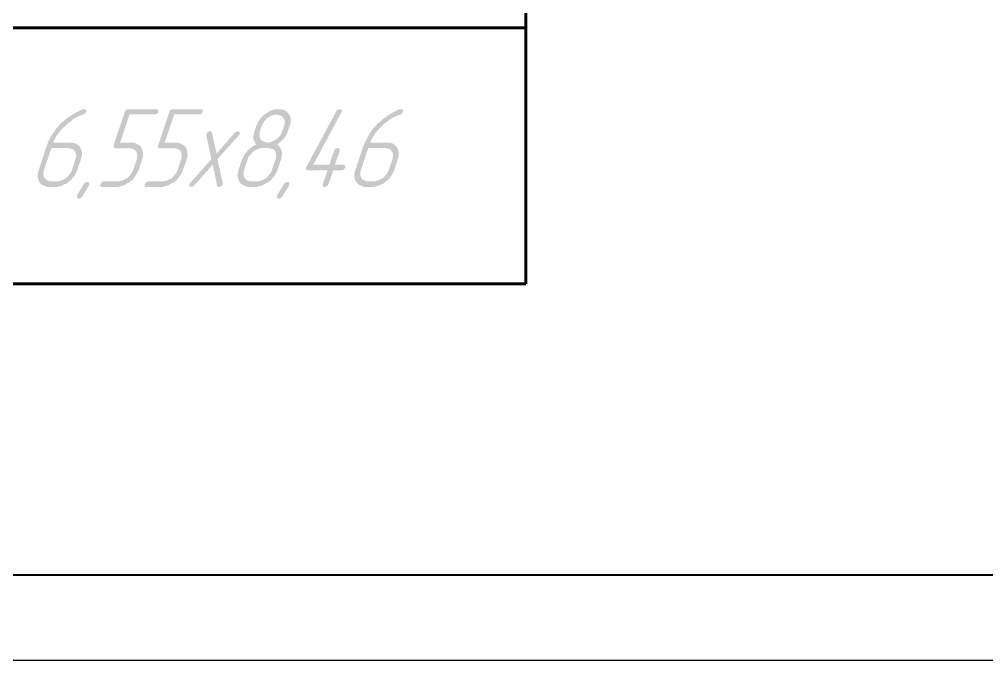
# Model space of a CAD drawing. Extents: x 346 to 4955, y 45 to 639.
# Drawn here: x 1552.7 to 1609.2, y 44.8 to 82.3 of the extents above; entities that cross this region are included whole.
import ezdxf

# ---------------------------------------------------------------- set-up
doc = ezdxf.new("R2010")
doc.units = 0
doc.header["$MEASUREMENT"] = 0
for name, color, linetype in [('KONTUR', 7, 'CONTINUOUS'), ('PDF _Геометрия', 7, 'CONTINUOUS'), ('PDF _Сплошная заливка', 7, 'CONTINUOUS')]:
    doc.layers.add(name, color=color, linetype=linetype)
doc.layers.add('Основная', color=7, linetype='CONTINUOUS', lineweight=40)

msp = doc.modelspace()

# ---------------------------------------------------------------- hatches: boundary and pattern name
at = {"layer": 'PDF _Сплошная заливка', "transparency": 33554559}
h = msp.add_hatch(color=256, dxfattribs=at)
h.paths.add_polyline_path([(1555.535, 74.766), (1554.573, 74.766), (1554.118, 73.45), (1554.118, 73.45), (1554.118, 73.399), (1554.118, 73.348), (1554.092, 73.298), (1554.092, 73.222), (1554.118, 73.146), (1554.118, 73.07), (1554.168, 72.994), (1554.168, 72.994), (1554.194, 72.969), (1554.219, 72.943), (1554.27, 72.893), (1554.32, 72.867), (1554.396, 72.842), (1554.472, 72.817), (1554.548, 72.817), (1554.928, 72.817), (1554.978, 72.817), (1555.054, 72.842), (1555.13, 72.842), (1555.206, 72.893), (1555.307, 72.943), (1555.408, 72.994), (1555.408, 72.994), (1555.434, 73.019), (1555.484, 73.07), (1555.535, 73.121), (1555.611, 73.197), (1555.661, 73.273), (1555.712, 73.348), (1555.763, 73.45), (1555.965, 74.108), (1555.991, 74.108), (1555.991, 74.159), (1555.991, 74.209), (1556.016, 74.26), (1556.016, 74.336), (1555.991, 74.412), (1555.991, 74.488), (1555.94, 74.564), (1555.94, 74.564), (1555.915, 74.589), (1555.889, 74.64), (1555.839, 74.665), (1555.788, 74.69), (1555.712, 74.715), (1555.636, 74.741)], flags=0)
h.paths.add_polyline_path([(1556.522, 77.019), (1556.547, 76.994), (1556.573, 76.969), (1556.598, 76.969), (1556.598, 76.943), (1556.598, 76.893), (1556.573, 76.867), (1556.573, 76.842), (1556.573, 76.842), (1556.547, 76.817), (1556.547, 76.791), (1556.522, 76.766), (1556.522, 76.766), (1556.471, 76.741), (1556.421, 76.715), (1556.345, 76.69), (1556.269, 76.665), (1556.117, 76.589), (1556.117, 76.589), (1556.092, 76.563), (1556.066, 76.563), (1556.016, 76.538), (1555.965, 76.513), (1555.915, 76.488), (1555.813, 76.412), (1555.788, 76.412), (1555.763, 76.386), (1555.712, 76.336), (1555.661, 76.285), (1555.56, 76.234), (1555.484, 76.158), (1555.383, 76.057), (1555.282, 75.956), (1555.257, 75.956), (1555.231, 75.931), (1555.206, 75.905), (1555.155, 75.829), (1555.105, 75.779), (1555.054, 75.703), (1554.978, 75.627), (1554.902, 75.526), (1554.902, 75.526), (1554.877, 75.5), (1554.852, 75.45), (1554.826, 75.374), (1554.776, 75.323), (1554.75, 75.247), (1554.7, 75.171), (1554.674, 75.07), (1555.687, 75.07), (1555.712, 75.07), (1555.788, 75.07), (1555.889, 75.045), (1555.965, 75.019), (1556.066, 74.969), (1556.168, 74.893), (1556.218, 74.842), (1556.244, 74.791), (1556.244, 74.791), (1556.269, 74.741), (1556.294, 74.69), (1556.32, 74.614), (1556.345, 74.513), (1556.345, 74.386), (1556.345, 74.26), (1556.32, 74.184), (1556.294, 74.108), (1556.066, 73.45), (1556.066, 73.45), (1556.066, 73.424), (1556.066, 73.424), (1556.041, 73.399), (1556.016, 73.323), (1555.965, 73.222), (1555.889, 73.095), (1555.788, 72.994), (1555.687, 72.867), (1555.56, 72.766), (1555.535, 72.766), (1555.535, 72.741), (1555.51, 72.741), (1555.484, 72.716), (1555.459, 72.69), (1555.408, 72.665), (1555.307, 72.64), (1555.206, 72.564), (1555.079, 72.538), (1554.928, 72.488), (1554.852, 72.488), (1554.776, 72.488), (1554.421, 72.488), (1554.396, 72.488), (1554.32, 72.488), (1554.244, 72.513), (1554.143, 72.564), (1554.042, 72.589), (1553.941, 72.665), (1553.915, 72.716), (1553.865, 72.766), (1553.865, 72.766), (1553.865, 72.766), (1553.839, 72.817), (1553.814, 72.867), (1553.789, 72.969), (1553.763, 73.045), (1553.763, 73.171), (1553.763, 73.247), (1553.763, 73.298), (1553.789, 73.374), (1553.814, 73.45), (1554.295, 74.893), (1554.295, 74.918), (1554.32, 74.943), (1554.32, 74.969), (1554.345, 75.019), (1554.371, 75.07), (1554.396, 75.146), (1554.421, 75.222), (1554.472, 75.298), (1554.523, 75.399), (1554.573, 75.5), (1554.649, 75.602), (1554.725, 75.703), (1554.801, 75.829), (1554.877, 75.931), (1554.978, 76.032), (1555.054, 76.133), (1555.079, 76.158), (1555.079, 76.158), (1555.13, 76.209), (1555.155, 76.234), (1555.231, 76.285), (1555.282, 76.336), (1555.358, 76.412), (1555.459, 76.488), (1555.535, 76.538), (1555.661, 76.614), (1555.763, 76.69), (1555.889, 76.766), (1556.016, 76.842), (1556.142, 76.893), (1556.269, 76.969), (1556.421, 77.019), (1556.497, 77.019), (1556.497, 77.019)], flags=0)
for points in [[(1560.748, 77.019), (1560.774, 77.019), (1560.799, 76.969), (1560.799, 76.969), (1560.799, 76.943), (1560.824, 76.918), (1560.799, 76.867), (1560.799, 76.867), (1560.799, 76.842), (1560.774, 76.791), (1560.723, 76.766), (1560.723, 76.766), (1560.698, 76.741), (1560.647, 76.715), (1560.597, 76.715), (1559.129, 76.715), (1558.572, 75.07), (1559.255, 75.07), (1559.281, 75.07), (1559.356, 75.07), (1559.458, 75.045), (1559.534, 74.994), (1559.635, 74.943), (1559.736, 74.893), (1559.787, 74.842), (1559.812, 74.791), (1559.812, 74.766), (1559.837, 74.741), (1559.863, 74.665), (1559.888, 74.589), (1559.913, 74.488), (1559.913, 74.386), (1559.913, 74.234), (1559.888, 74.159), (1559.863, 74.108), (1559.66, 73.45), (1559.66, 73.45), (1559.635, 73.424), (1559.635, 73.424), (1559.635, 73.399), (1559.584, 73.323), (1559.534, 73.222), (1559.458, 73.121), (1559.382, 72.994), (1559.255, 72.867), (1559.129, 72.766), (1559.129, 72.766), (1559.103, 72.766), (1559.103, 72.741), (1559.078, 72.716), (1559.027, 72.716), (1558.977, 72.69), (1558.901, 72.64), (1558.774, 72.564), (1558.648, 72.538), (1558.496, 72.488), (1558.42, 72.488), (1558.344, 72.488), (1557.534, 72.488), (1557.484, 72.488), (1557.458, 72.513), (1557.433, 72.538), (1557.433, 72.538), (1557.408, 72.564), (1557.408, 72.589), (1557.433, 72.64), (1557.433, 72.665), (1557.433, 72.665), (1557.458, 72.69), (1557.509, 72.741), (1557.509, 72.766), (1557.534, 72.766), (1557.585, 72.792), (1557.635, 72.817), (1558.496, 72.817), (1558.547, 72.817), (1558.623, 72.842), (1558.698, 72.842), (1558.8, 72.893), (1558.876, 72.943), (1558.977, 72.994), (1559.002, 72.994), (1559.027, 73.019), (1559.078, 73.07), (1559.129, 73.121), (1559.179, 73.197), (1559.23, 73.273), (1559.281, 73.348), (1559.331, 73.45), (1559.559, 74.108), (1559.559, 74.108), (1559.559, 74.159), (1559.559, 74.209), (1559.584, 74.26), (1559.584, 74.336), (1559.559, 74.412), (1559.559, 74.488), (1559.508, 74.564), (1559.508, 74.564), (1559.483, 74.589), (1559.458, 74.614), (1559.407, 74.665), (1559.356, 74.69), (1559.281, 74.715), (1559.205, 74.741), (1559.129, 74.741), (1558.268, 74.741), (1558.268, 74.766), (1558.243, 74.766), (1558.218, 74.791), (1558.192, 74.817), (1558.192, 74.867), (1558.192, 74.918), (1558.85, 76.867), (1558.85, 76.867), (1558.876, 76.893), (1558.876, 76.918), (1558.901, 76.943), (1558.926, 76.969), (1558.977, 76.994), (1559.027, 77.019), (1559.078, 77.019), (1560.723, 77.019)], [(1563.33, 77.019), (1563.355, 77.019), (1563.38, 76.969), (1563.406, 76.969), (1563.406, 76.943), (1563.406, 76.918), (1563.406, 76.867), (1563.406, 76.867), (1563.38, 76.842), (1563.355, 76.791), (1563.33, 76.766), (1563.304, 76.766), (1563.279, 76.741), (1563.254, 76.715), (1563.203, 76.715), (1561.735, 76.715), (1561.179, 75.07), (1561.862, 75.07), (1561.887, 75.07), (1561.963, 75.07), (1562.039, 75.045), (1562.14, 74.994), (1562.242, 74.943), (1562.343, 74.893), (1562.368, 74.842), (1562.419, 74.791), (1562.419, 74.766), (1562.444, 74.741), (1562.469, 74.665), (1562.495, 74.589), (1562.495, 74.488), (1562.52, 74.386), (1562.495, 74.234), (1562.495, 74.159), (1562.469, 74.108), (1562.242, 73.45), (1562.242, 73.45), (1562.242, 73.424), (1562.242, 73.424), (1562.216, 73.399), (1562.191, 73.323), (1562.14, 73.222), (1562.064, 73.121), (1561.963, 72.994), (1561.862, 72.867), (1561.735, 72.766), (1561.71, 72.766), (1561.71, 72.766), (1561.685, 72.741), (1561.659, 72.716), (1561.634, 72.716), (1561.584, 72.69), (1561.482, 72.64), (1561.381, 72.564), (1561.229, 72.538), (1561.103, 72.488), (1561.027, 72.488), (1560.951, 72.488), (1560.116, 72.488), (1560.09, 72.488), (1560.065, 72.513), (1560.014, 72.538), (1560.014, 72.538), (1560.014, 72.564), (1560.014, 72.589), (1560.014, 72.64), (1560.014, 72.665), (1560.04, 72.665), (1560.065, 72.69), (1560.09, 72.741), (1560.116, 72.766), (1560.141, 72.766), (1560.192, 72.792), (1560.242, 72.817), (1561.103, 72.817), (1561.153, 72.817), (1561.229, 72.842), (1561.305, 72.842), (1561.381, 72.893), (1561.482, 72.943), (1561.584, 72.994), (1561.584, 72.994), (1561.609, 73.019), (1561.659, 73.07), (1561.71, 73.121), (1561.761, 73.197), (1561.837, 73.273), (1561.887, 73.348), (1561.938, 73.45), (1562.14, 74.108), (1562.14, 74.108), (1562.166, 74.159), (1562.166, 74.209), (1562.166, 74.26), (1562.166, 74.336), (1562.166, 74.412), (1562.14, 74.488), (1562.115, 74.564), (1562.09, 74.564), (1562.09, 74.589), (1562.064, 74.614), (1562.014, 74.665), (1561.963, 74.69), (1561.887, 74.715), (1561.811, 74.741), (1561.71, 74.741), (1560.875, 74.741), (1560.85, 74.766), (1560.824, 74.766), (1560.799, 74.791), (1560.774, 74.817), (1560.774, 74.867), (1560.799, 74.918), (1561.457, 76.867), (1561.457, 76.867), (1561.457, 76.893), (1561.482, 76.918), (1561.508, 76.943), (1561.533, 76.969), (1561.584, 76.994), (1561.609, 77.019), (1561.685, 77.019), (1563.304, 77.019)], [(1571.454, 77.019), (1571.479, 77.019), (1571.504, 76.994), (1571.504, 76.969), (1571.529, 76.943), (1571.529, 76.918), (1571.529, 76.867), (1571.504, 76.842), (1569.859, 73.779), (1570.796, 73.779), (1571.074, 74.589), (1571.099, 74.589), (1571.099, 74.614), (1571.125, 74.665), (1571.15, 74.69), (1571.175, 74.69), (1571.175, 74.715), (1571.201, 74.741), (1571.251, 74.741), (1571.302, 74.766), (1571.302, 74.766), (1571.327, 74.741), (1571.352, 74.741), (1571.403, 74.715), (1571.403, 74.715), (1571.403, 74.69), (1571.403, 74.64), (1571.403, 74.589), (1571.125, 73.779), (1571.631, 73.779), (1571.656, 73.779), (1571.681, 73.754), (1571.707, 73.728), (1571.707, 73.728), (1571.732, 73.703), (1571.732, 73.652), (1571.732, 73.627), (1571.707, 73.627), (1571.707, 73.602), (1571.681, 73.551), (1571.631, 73.5), (1571.631, 73.5), (1571.605, 73.475), (1571.555, 73.475), (1571.504, 73.45), (1571.023, 73.45), (1570.745, 72.64), (1570.72, 72.64), (1570.72, 72.589), (1570.694, 72.564), (1570.644, 72.513), (1570.644, 72.513), (1570.618, 72.513), (1570.568, 72.488), (1570.517, 72.488), (1570.517, 72.488), (1570.492, 72.488), (1570.467, 72.488), (1570.416, 72.513), (1570.416, 72.513), (1570.416, 72.538), (1570.416, 72.589), (1570.416, 72.64), (1570.694, 73.45), (1569.53, 73.45), (1569.505, 73.475), (1569.48, 73.475), (1569.454, 73.5), (1569.429, 73.5), (1569.429, 73.526), (1569.429, 73.576), (1569.429, 73.627), (1569.454, 73.652), (1571.201, 76.893), (1571.226, 76.918), (1571.226, 76.943), (1571.251, 76.969), (1571.302, 76.994), (1571.403, 77.019), (1571.428, 77.019)], [(1565.481, 75.728), (1565.532, 75.703), (1565.557, 75.677), (1565.557, 75.677), (1565.557, 75.652), (1565.582, 75.627), (1565.557, 75.576), (1565.557, 75.576), (1565.557, 75.551), (1565.532, 75.526), (1565.506, 75.5), (1564.266, 74.108), (1564.57, 72.716), (1564.57, 72.716), (1564.57, 72.69), (1564.57, 72.665), (1564.57, 72.64), (1564.57, 72.64), (1564.545, 72.614), (1564.519, 72.564), (1564.469, 72.538), (1564.469, 72.513), (1564.443, 72.513), (1564.393, 72.488), (1564.342, 72.488), (1564.317, 72.488), (1564.291, 72.488), (1564.266, 72.513), (1564.241, 72.538), (1564.241, 72.564), (1563.988, 73.779), (1562.9, 72.564), (1562.824, 72.513), (1562.722, 72.488), (1562.722, 72.488), (1562.697, 72.488), (1562.646, 72.513), (1562.621, 72.538), (1562.621, 72.538), (1562.621, 72.564), (1562.621, 72.589), (1562.621, 72.64), (1562.621, 72.64), (1562.621, 72.665), (1562.646, 72.69), (1562.672, 72.716), (1563.912, 74.108), (1563.608, 75.5), (1563.608, 75.576), (1563.608, 75.602), (1563.633, 75.602), (1563.659, 75.652), (1563.684, 75.677), (1563.709, 75.677), (1563.735, 75.703), (1563.785, 75.728), (1563.836, 75.728), (1563.861, 75.728), (1563.887, 75.728), (1563.912, 75.703), (1563.937, 75.677), (1563.937, 75.652), (1564.215, 74.437), (1565.278, 75.652), (1565.354, 75.703), (1565.456, 75.728), (1565.456, 75.728)], [(1556.699, 72.766), (1556.724, 72.766), (1556.75, 72.741), (1556.75, 72.741), (1556.775, 72.69), (1556.775, 72.665), (1556.775, 72.64), (1556.775, 72.614), (1556.775, 72.614), (1556.75, 72.564), (1556.37, 71.931), (1556.32, 71.88), (1556.294, 71.855), (1556.269, 71.83), (1556.269, 71.83), (1556.218, 71.804), (1556.193, 71.804), (1556.168, 71.804), (1556.168, 71.804), (1556.117, 71.804), (1556.092, 71.83), (1556.066, 71.855), (1556.066, 71.855), (1556.066, 71.88), (1556.041, 71.931), (1556.066, 71.956), (1556.066, 71.956), (1556.066, 72.007), (1556.446, 72.64), (1556.471, 72.69), (1556.522, 72.716), (1556.547, 72.741), (1556.547, 72.741), (1556.598, 72.766), (1556.623, 72.766), (1556.648, 72.766), (1556.648, 72.766)], [(1568.391, 72.766), (1568.417, 72.766), (1568.442, 72.741), (1568.442, 72.741), (1568.467, 72.69), (1568.467, 72.665), (1568.467, 72.64), (1568.442, 72.614), (1568.442, 72.614), (1568.442, 72.564), (1568.062, 71.931), (1568.012, 71.88), (1567.986, 71.855), (1567.961, 71.83), (1567.936, 71.83), (1567.911, 71.804), (1567.885, 71.804), (1567.86, 71.804), (1567.86, 71.804), (1567.809, 71.804), (1567.784, 71.83), (1567.759, 71.855), (1567.759, 71.855), (1567.733, 71.88), (1567.733, 71.931), (1567.733, 71.956), (1567.733, 71.956), (1567.759, 72.007), (1568.138, 72.64), (1568.164, 72.69), (1568.189, 72.716), (1568.239, 72.741), (1568.239, 72.741), (1568.265, 72.766), (1568.315, 72.766), (1568.341, 72.766), (1568.341, 72.766)]]:
    msp.add_hatch(color=256, dxfattribs=at).paths.add_polyline_path(points)
h = msp.add_hatch(color=256, dxfattribs=at)
h.paths.add_polyline_path([(1567.733, 76.715), (1567.683, 76.715), (1567.632, 76.69), (1567.556, 76.69), (1567.48, 76.665), (1567.404, 76.639), (1567.303, 76.589), (1567.202, 76.513), (1567.177, 76.513), (1567.151, 76.488), (1567.126, 76.462), (1567.075, 76.386), (1566.999, 76.336), (1566.949, 76.234), (1566.898, 76.158), (1566.848, 76.057), (1566.746, 75.728), (1566.746, 75.703), (1566.721, 75.677), (1566.721, 75.627), (1566.721, 75.576), (1566.721, 75.5), (1566.721, 75.424), (1566.746, 75.348), (1566.772, 75.272), (1566.772, 75.272), (1566.797, 75.247), (1566.822, 75.222), (1566.873, 75.171), (1566.923, 75.146), (1566.999, 75.121), (1567.075, 75.095), (1567.177, 75.07), (1567.227, 75.07), (1567.278, 75.095), (1567.354, 75.095), (1567.43, 75.121), (1567.506, 75.171), (1567.607, 75.196), (1567.708, 75.272), (1567.708, 75.272), (1567.733, 75.298), (1567.784, 75.323), (1567.835, 75.399), (1567.911, 75.45), (1567.961, 75.551), (1568.012, 75.627), (1568.037, 75.728), (1568.164, 76.057), (1568.164, 76.057), (1568.164, 76.108), (1568.189, 76.158), (1568.189, 76.209), (1568.189, 76.285), (1568.189, 76.361), (1568.164, 76.437), (1568.113, 76.513), (1568.113, 76.513), (1568.088, 76.538), (1568.062, 76.589), (1568.037, 76.614), (1567.986, 76.639), (1567.911, 76.665), (1567.835, 76.69)], flags=0)
h.paths.add_polyline_path([(1567.227, 74.766), (1566.848, 74.766), (1566.797, 74.741), (1566.746, 74.741), (1566.67, 74.715), (1566.569, 74.665), (1566.468, 74.64), (1566.367, 74.564), (1566.367, 74.564), (1566.341, 74.538), (1566.291, 74.488), (1566.24, 74.437), (1566.19, 74.361), (1566.114, 74.285), (1566.063, 74.209), (1566.038, 74.108), (1565.81, 73.45), (1565.81, 73.45), (1565.81, 73.399), (1565.785, 73.348), (1565.785, 73.298), (1565.785, 73.222), (1565.785, 73.146), (1565.81, 73.07), (1565.861, 72.994), (1565.861, 72.994), (1565.886, 72.969), (1565.911, 72.943), (1565.936, 72.893), (1566.012, 72.867), (1566.063, 72.842), (1566.139, 72.817), (1566.24, 72.817), (1566.62, 72.817), (1566.67, 72.817), (1566.746, 72.842), (1566.822, 72.842), (1566.898, 72.893), (1566.999, 72.943), (1567.101, 72.994), (1567.101, 72.994), (1567.126, 73.019), (1567.177, 73.07), (1567.227, 73.121), (1567.278, 73.197), (1567.354, 73.273), (1567.404, 73.348), (1567.43, 73.45), (1567.657, 74.108), (1567.657, 74.108), (1567.683, 74.159), (1567.683, 74.209), (1567.683, 74.26), (1567.683, 74.336), (1567.683, 74.412), (1567.657, 74.488), (1567.632, 74.564), (1567.632, 74.564), (1567.607, 74.589), (1567.582, 74.64), (1567.531, 74.665), (1567.48, 74.69), (1567.404, 74.715), (1567.328, 74.741)], flags=0)
h.paths.add_polyline_path([(1567.911, 77.019), (1567.986, 77.019), (1568.062, 76.994), (1568.164, 76.969), (1568.265, 76.918), (1568.341, 76.842), (1568.391, 76.791), (1568.442, 76.741), (1568.442, 76.741), (1568.442, 76.715), (1568.467, 76.69), (1568.493, 76.665), (1568.493, 76.614), (1568.518, 76.563), (1568.543, 76.488), (1568.543, 76.437), (1568.543, 76.26), (1568.518, 76.158), (1568.493, 76.057), (1568.366, 75.728), (1568.366, 75.703), (1568.366, 75.677), (1568.341, 75.652), (1568.315, 75.576), (1568.29, 75.526), (1568.239, 75.45), (1568.189, 75.374), (1568.138, 75.298), (1568.138, 75.298), (1568.113, 75.272), (1568.088, 75.247), (1568.037, 75.196), (1567.986, 75.146), (1567.911, 75.095), (1567.835, 75.019), (1567.759, 74.969), (1567.759, 74.969), (1567.784, 74.943), (1567.809, 74.918), (1567.86, 74.893), (1567.885, 74.842), (1567.936, 74.766), (1567.961, 74.69), (1568.012, 74.614), (1568.012, 74.614), (1568.012, 74.589), (1568.012, 74.538), (1568.037, 74.462), (1568.037, 74.386), (1568.012, 74.31), (1568.012, 74.209), (1567.986, 74.108), (1567.759, 73.45), (1567.759, 73.45), (1567.759, 73.424), (1567.759, 73.424), (1567.733, 73.399), (1567.708, 73.323), (1567.657, 73.222), (1567.582, 73.121), (1567.48, 72.994), (1567.379, 72.867), (1567.227, 72.766), (1567.227, 72.766), (1567.227, 72.766), (1567.202, 72.741), (1567.177, 72.716), (1567.151, 72.716), (1567.101, 72.69), (1566.999, 72.64), (1566.873, 72.564), (1566.746, 72.538), (1566.595, 72.488), (1566.544, 72.488), (1566.468, 72.488), (1566.088, 72.488), (1566.063, 72.488), (1566.012, 72.488), (1565.911, 72.513), (1565.835, 72.564), (1565.734, 72.589), (1565.633, 72.665), (1565.582, 72.716), (1565.557, 72.766), (1565.557, 72.766), (1565.557, 72.766), (1565.532, 72.817), (1565.506, 72.867), (1565.481, 72.969), (1565.456, 73.045), (1565.43, 73.171), (1565.456, 73.247), (1565.456, 73.298), (1565.481, 73.374), (1565.481, 73.45), (1565.709, 74.108), (1565.709, 74.108), (1565.734, 74.159), (1565.759, 74.209), (1565.785, 74.26), (1565.81, 74.336), (1565.861, 74.412), (1565.936, 74.488), (1566.012, 74.589), (1566.012, 74.589), (1566.038, 74.614), (1566.088, 74.665), (1566.139, 74.715), (1566.215, 74.766), (1566.316, 74.842), (1566.417, 74.918), (1566.519, 74.969), (1566.519, 74.969), (1566.493, 74.994), (1566.493, 75.019), (1566.468, 75.07), (1566.443, 75.121), (1566.417, 75.171), (1566.392, 75.222), (1566.367, 75.298), (1566.367, 75.298), (1566.367, 75.323), (1566.367, 75.374), (1566.367, 75.424), (1566.367, 75.5), (1566.392, 75.576), (1566.392, 75.652), (1566.417, 75.728), (1566.544, 76.057), (1566.544, 76.057), (1566.544, 76.082), (1566.544, 76.108), (1566.569, 76.133), (1566.595, 76.209), (1566.645, 76.285), (1566.721, 76.386), (1566.797, 76.513), (1566.923, 76.639), (1567.05, 76.741), (1567.05, 76.766), (1567.075, 76.766), (1567.126, 76.791), (1567.177, 76.817), (1567.227, 76.867), (1567.303, 76.893), (1567.354, 76.918), (1567.43, 76.969), (1567.632, 77.019), (1567.733, 77.019), (1567.86, 77.019)], flags=0)
h = msp.add_hatch(color=256, dxfattribs=at)
h.paths.add_polyline_path([(1574.06, 74.766), (1573.073, 74.766), (1572.643, 73.45), (1572.618, 73.45), (1572.618, 73.399), (1572.618, 73.348), (1572.618, 73.298), (1572.592, 73.222), (1572.618, 73.146), (1572.643, 73.07), (1572.668, 72.994), (1572.694, 72.994), (1572.694, 72.969), (1572.719, 72.943), (1572.77, 72.893), (1572.82, 72.867), (1572.896, 72.842), (1572.972, 72.817), (1573.073, 72.817), (1573.428, 72.817), (1573.478, 72.817), (1573.554, 72.842), (1573.63, 72.842), (1573.731, 72.893), (1573.807, 72.943), (1573.908, 72.994), (1573.934, 72.994), (1573.959, 73.019), (1574.01, 73.07), (1574.06, 73.121), (1574.111, 73.197), (1574.162, 73.273), (1574.212, 73.348), (1574.263, 73.45), (1574.491, 74.108), (1574.491, 74.108), (1574.491, 74.159), (1574.491, 74.209), (1574.516, 74.26), (1574.516, 74.336), (1574.516, 74.412), (1574.491, 74.488), (1574.44, 74.564), (1574.44, 74.564), (1574.415, 74.589), (1574.389, 74.64), (1574.364, 74.665), (1574.313, 74.69), (1574.237, 74.715), (1574.136, 74.741)], flags=0)
h.paths.add_polyline_path([(1575.047, 77.019), (1575.073, 76.994), (1575.098, 76.969), (1575.098, 76.969), (1575.098, 76.943), (1575.098, 76.893), (1575.098, 76.867), (1575.098, 76.842), (1575.073, 76.842), (1575.073, 76.817), (1575.047, 76.791), (1575.047, 76.766), (1575.022, 76.766), (1574.997, 76.741), (1574.946, 76.715), (1574.87, 76.69), (1574.794, 76.665), (1574.617, 76.589), (1574.617, 76.589), (1574.592, 76.563), (1574.566, 76.563), (1574.516, 76.538), (1574.491, 76.513), (1574.44, 76.488), (1574.313, 76.412), (1574.313, 76.412), (1574.288, 76.386), (1574.212, 76.336), (1574.162, 76.285), (1574.086, 76.234), (1573.984, 76.158), (1573.883, 76.057), (1573.782, 75.956), (1573.782, 75.956), (1573.757, 75.931), (1573.706, 75.905), (1573.681, 75.829), (1573.605, 75.779), (1573.554, 75.703), (1573.478, 75.627), (1573.428, 75.526), (1573.428, 75.526), (1573.402, 75.5), (1573.377, 75.45), (1573.326, 75.374), (1573.301, 75.323), (1573.25, 75.247), (1573.225, 75.171), (1573.175, 75.07), (1574.187, 75.07), (1574.212, 75.07), (1574.288, 75.07), (1574.389, 75.045), (1574.491, 75.019), (1574.592, 74.969), (1574.668, 74.893), (1574.718, 74.842), (1574.744, 74.791), (1574.769, 74.791), (1574.769, 74.741), (1574.794, 74.69), (1574.819, 74.614), (1574.845, 74.513), (1574.845, 74.386), (1574.845, 74.26), (1574.819, 74.184), (1574.794, 74.108), (1574.592, 73.45), (1574.592, 73.45), (1574.592, 73.424), (1574.566, 73.424), (1574.566, 73.399), (1574.516, 73.323), (1574.465, 73.222), (1574.389, 73.095), (1574.313, 72.994), (1574.187, 72.867), (1574.06, 72.766), (1574.06, 72.766), (1574.035, 72.741), (1574.035, 72.741), (1574.01, 72.716), (1573.959, 72.69), (1573.934, 72.665), (1573.833, 72.64), (1573.706, 72.564), (1573.579, 72.538), (1573.428, 72.488), (1573.352, 72.488), (1573.276, 72.488), (1572.921, 72.488), (1572.896, 72.488), (1572.82, 72.488), (1572.744, 72.513), (1572.643, 72.564), (1572.542, 72.589), (1572.466, 72.665), (1572.415, 72.716), (1572.39, 72.766), (1572.39, 72.766), (1572.365, 72.766), (1572.339, 72.817), (1572.314, 72.867), (1572.289, 72.969), (1572.263, 73.045), (1572.263, 73.171), (1572.263, 73.247), (1572.263, 73.298), (1572.289, 73.374), (1572.314, 73.45), (1572.795, 74.893), (1572.795, 74.918), (1572.82, 74.943), (1572.82, 74.969), (1572.846, 75.019), (1572.871, 75.07), (1572.896, 75.146), (1572.947, 75.222), (1572.997, 75.298), (1573.048, 75.399), (1573.099, 75.5), (1573.149, 75.602), (1573.225, 75.703), (1573.301, 75.829), (1573.377, 75.931), (1573.478, 76.032), (1573.579, 76.133), (1573.579, 76.158), (1573.605, 76.158), (1573.63, 76.209), (1573.681, 76.234), (1573.731, 76.285), (1573.807, 76.336), (1573.883, 76.412), (1573.959, 76.488), (1574.06, 76.538), (1574.162, 76.614), (1574.263, 76.69), (1574.389, 76.766), (1574.516, 76.842), (1574.642, 76.893), (1574.769, 76.969), (1574.921, 77.019), (1574.997, 77.019), (1575.022, 77.019)], flags=0)

# ---------------------------------------------------------------- linework, layer by layer
at = {"layer": 'KONTUR'}
msp.add_line((1934.346, 44.812), (1093.346, 44.812), dxfattribs=at)
at = {"layer": 'PDF _Геометрия', "lineweight": 60}
msp.add_lwpolyline([(1582.28, 66.83), (1515.523, 66.83), (1515.523, 193.906), (1582.28, 193.906)], close=True, dxfattribs=at)
msp.add_lwpolyline([(1515.523, 81.78), (1582.28, 81.78)], dxfattribs=at)
at = {"layer": 'Основная'}
msp.add_line((1929.346, 49.812), (1101.346, 49.812), dxfattribs=at)

doc.saveas('drawing.dxf')
